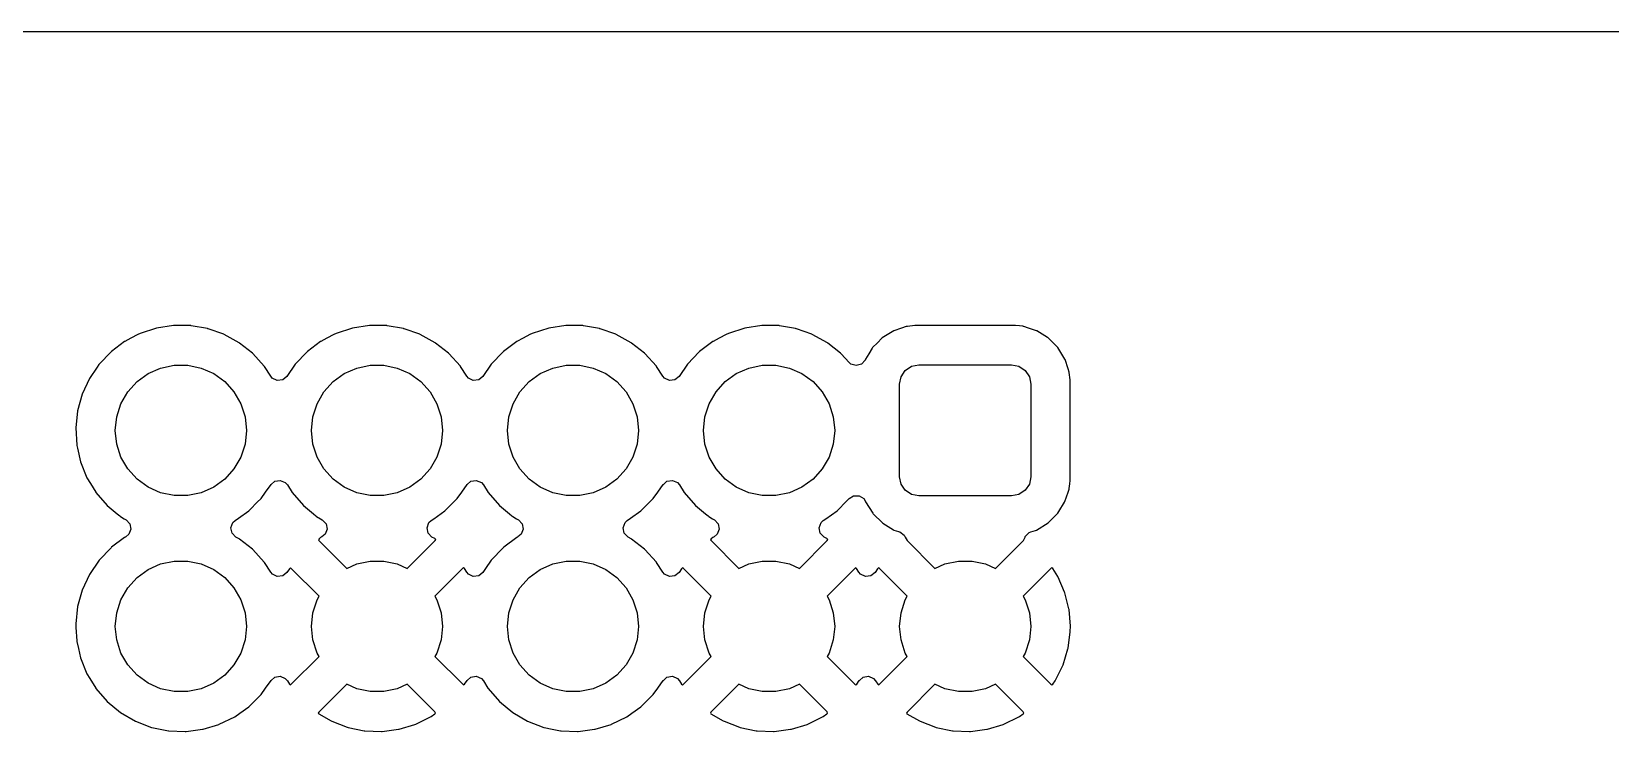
# Model space of a CAD drawing. Extents: x 1.82 to 8.48, y -4.98 to -0.82.
# Drawn here: x 6.87 to 7.675, y -1.177 to -0.82 of the extents above; entities that cross this region are included whole.
import ezdxf

# ---------------------------------------------------------------- set-up
doc = ezdxf.new("R2010")
doc.units = 0
doc.header["$MEASUREMENT"] = 0
doc.layers.add('BLACK', color=7, linetype='CONTINUOUS')

msp = doc.modelspace()

# ---------------------------------------------------------------- linework, layer by layer
at = {"layer": 'BLACK', "linetype": 'CONTINUOUS'}
for p, q in [((1.82498, -0.82002), (8.47502, -0.82002)), ((6.92487, -0.97405), (6.92368, -0.97467)), ((6.93323, -0.97132), (6.92487, -0.97405)), ((6.94193, -0.96999), (6.93323, -0.97132)), ((6.94213, -0.96999), (6.94193, -0.96999)), ((6.94781, -0.97006), (6.94213, -0.96999)), ((6.94213, -0.96999), (6.94213, -0.96999)), ((6.95072, -0.97009), (6.94781, -0.97006)), ((6.95092, -0.97013), (6.95072, -0.97009)), ((6.95918, -0.9716), (6.95092, -0.97013)), ((6.95092, -0.97013), (6.95092, -0.97013)), ((6.95938, -0.97164), (6.95918, -0.9716)), ((6.95918, -0.9716), (6.95918, -0.9716)), ((6.95957, -0.9717), (6.95938, -0.97164)), ((6.95957, -0.97171), (6.95957, -0.9717)), ((6.96748, -0.9745), (6.95957, -0.97171)), ((7.02487, -0.97405), (7.02368, -0.97467)), ((7.03323, -0.97132), (7.02487, -0.97405)), ((7.04193, -0.96999), (7.03323, -0.97132)), ((7.04213, -0.96999), (7.04193, -0.96999)), ((7.04781, -0.97006), (7.04213, -0.96999)), ((7.04213, -0.96999), (7.04213, -0.96999)), ((7.05072, -0.97009), (7.04781, -0.97006)), ((7.05092, -0.97013), (7.05072, -0.97009)), ((7.05918, -0.9716), (7.05092, -0.97013)), ((7.05092, -0.97013), (7.05092, -0.97013)), ((7.05938, -0.97164), (7.05918, -0.9716)), ((7.05918, -0.9716), (7.05918, -0.9716)), ((7.05957, -0.9717), (7.05938, -0.97164)), ((7.05957, -0.97171), (7.05957, -0.9717)), ((7.06748, -0.9745), (7.05957, -0.97171)), ((7.12487, -0.97405), (7.12368, -0.97467)), ((7.13323, -0.97132), (7.12487, -0.97405)), ((7.14193, -0.96999), (7.13323, -0.97132)), ((7.14213, -0.96999), (7.14193, -0.96999)), ((7.14781, -0.97006), (7.14213, -0.96999)), ((7.14213, -0.96999), (7.14213, -0.96999)), ((7.15072, -0.97009), (7.14781, -0.97006)), ((7.15092, -0.97013), (7.15072, -0.97009)), ((7.15918, -0.9716), (7.15092, -0.97013)), ((7.15092, -0.97013), (7.15092, -0.97013)), ((7.15938, -0.97164), (7.15918, -0.9716)), ((7.15918, -0.9716), (7.15918, -0.9716)), ((7.15957, -0.9717), (7.15938, -0.97164)), ((7.15957, -0.97171), (7.15957, -0.9717)), ((7.16748, -0.9745), (7.15957, -0.97171)), ((7.22487, -0.97405), (7.22368, -0.97467)), ((7.23323, -0.97132), (7.22487, -0.97405)), ((7.24193, -0.96999), (7.23323, -0.97132)), ((7.24213, -0.96999), (7.24193, -0.96999)), ((7.24781, -0.97006), (7.24213, -0.96999)), ((7.24213, -0.96999), (7.24213, -0.96999)), ((7.25072, -0.97009), (7.24781, -0.97006)), ((7.25092, -0.97013), (7.25072, -0.97009)), ((7.25918, -0.9716), (7.25092, -0.97013)), ((7.25092, -0.97013), (7.25092, -0.97013)), ((7.25938, -0.97164), (7.25918, -0.9716)), ((7.25918, -0.9716), (7.25918, -0.9716)), ((7.25957, -0.9717), (7.25938, -0.97164)), ((7.25957, -0.97171), (7.25957, -0.9717)), ((7.26748, -0.9745), (7.25957, -0.97171)), ((7.30929, -0.97267), (7.30337, -0.97634)), ((7.31317, -0.97138), (7.30929, -0.97267)), ((7.31564, -0.97056), (7.31317, -0.97138)), ((7.3159, -0.97047), (7.31564, -0.97056)), ((7.31564, -0.97056), (7.31564, -0.97056)), ((7.31617, -0.97044), (7.3159, -0.97047)), ((7.31994, -0.97005), (7.31617, -0.97044)), ((7.31617, -0.97044), (7.31617, -0.97044)), ((7.32006, -0.97004), (7.31994, -0.97005)), ((7.31994, -0.97005), (7.31994, -0.97005)), ((7.37128, -0.97004), (7.32006, -0.97004)), ((7.37342, -0.97026), (7.37128, -0.97004)), ((7.37512, -0.97043), (7.37342, -0.97026)), ((7.37539, -0.97046), (7.37512, -0.97043)), ((7.37512, -0.97043), (7.37512, -0.97043)), ((7.37565, -0.97055), (7.37539, -0.97046)), ((7.37788, -0.97129), (7.37565, -0.97055)), ((7.37565, -0.97055), (7.37565, -0.97055)), ((7.382, -0.97265), (7.37788, -0.97129)), ((7.38224, -0.9728), (7.382, -0.97265)), ((7.38768, -0.97616), (7.38224, -0.9728)), ((7.38224, -0.9728), (7.38224, -0.9728)), ((6.91691, -0.97823), (6.9102, -0.98327)), ((6.91707, -0.97811), (6.91691, -0.97823)), ((6.91691, -0.97823), (6.91691, -0.97823)), ((6.92014, -0.97651), (6.91707, -0.97811)), ((6.92368, -0.97467), (6.92014, -0.97651)), ((6.96767, -0.97457), (6.96748, -0.9745)), ((6.96748, -0.9745), (6.96748, -0.9745)), ((6.97537, -0.97882), (6.96767, -0.97457)), ((6.97553, -0.97895), (6.97537, -0.97882)), ((6.98211, -0.98415), (6.97553, -0.97895)), ((6.97553, -0.97895), (6.97553, -0.97895)), ((7.01691, -0.97823), (7.0102, -0.98327)), ((7.01707, -0.97811), (7.01691, -0.97823)), ((7.01691, -0.97823), (7.01691, -0.97823)), ((7.02014, -0.97651), (7.01707, -0.97811)), ((7.02368, -0.97467), (7.02014, -0.97651)), ((7.06767, -0.97457), (7.06748, -0.9745)), ((7.06748, -0.9745), (7.06748, -0.9745)), ((7.07537, -0.97882), (7.06767, -0.97457)), ((7.07553, -0.97895), (7.07537, -0.97882)), ((7.08211, -0.98415), (7.07553, -0.97895)), ((7.07553, -0.97895), (7.07553, -0.97895)), ((7.11691, -0.97823), (7.1102, -0.98327)), ((7.11707, -0.97811), (7.11691, -0.97823)), ((7.11691, -0.97823), (7.11691, -0.97823)), ((7.12014, -0.97651), (7.11707, -0.97811)), ((7.12368, -0.97467), (7.12014, -0.97651)), ((7.16767, -0.97457), (7.16748, -0.9745)), ((7.16748, -0.9745), (7.16748, -0.9745)), ((7.17537, -0.97882), (7.16767, -0.97457)), ((7.17553, -0.97895), (7.17537, -0.97882)), ((7.18211, -0.98415), (7.17553, -0.97895)), ((7.17553, -0.97895), (7.17553, -0.97895)), ((7.21691, -0.97823), (7.2102, -0.98327)), ((7.21707, -0.97811), (7.21691, -0.97823)), ((7.21691, -0.97823), (7.21691, -0.97823)), ((7.22014, -0.97651), (7.21707, -0.97811)), ((7.22368, -0.97467), (7.22014, -0.97651)), ((7.26767, -0.97457), (7.26748, -0.9745)), ((7.26748, -0.9745), (7.26748, -0.9745)), ((7.27537, -0.97882), (7.26767, -0.97457)), ((7.27553, -0.97895), (7.27537, -0.97882)), ((7.28211, -0.98415), (7.27553, -0.97895)), ((7.27553, -0.97895), (7.27553, -0.97895)), ((7.2983, -0.98151), (7.29651, -0.98442)), ((7.29845, -0.98127), (7.2983, -0.98151)), ((7.2983, -0.98151), (7.2983, -0.98151)), ((7.30089, -0.97882), (7.29845, -0.98127)), ((7.30317, -0.97654), (7.30089, -0.97882)), ((7.30337, -0.97634), (7.30317, -0.97654)), ((7.38793, -0.97631), (7.38768, -0.97616)), ((7.39285, -0.98123), (7.38793, -0.97631)), ((7.39652, -0.98715), (7.39285, -0.98123)), ((6.90385, -0.98992), (6.90294, -0.99125)), ((6.90396, -0.98975), (6.90385, -0.98992)), ((6.90385, -0.98992), (6.90385, -0.98992)), ((6.91004, -0.98339), (6.90396, -0.98975)), ((6.9102, -0.98327), (6.91004, -0.98339)), ((6.93533, -0.9917), (6.94217, -0.99024)), ((6.94217, -0.99024), (6.94917, -0.99024)), ((6.94917, -0.99024), (6.95601, -0.9917)), ((6.98227, -0.98427), (6.98211, -0.98415)), ((6.98211, -0.98415), (6.98211, -0.98415)), ((6.98819, -0.99078), (6.98227, -0.98427)), ((7.00396, -0.98975), (6.99973, -0.99595)), ((7.01004, -0.98339), (7.00396, -0.98975)), ((7.0102, -0.98327), (7.01004, -0.98339)), ((7.03533, -0.9917), (7.04217, -0.99024)), ((7.04217, -0.99024), (7.04917, -0.99024)), ((7.04917, -0.99024), (7.05601, -0.9917)), ((7.08227, -0.98427), (7.08211, -0.98415)), ((7.08211, -0.98415), (7.08211, -0.98415)), ((7.08819, -0.99078), (7.08227, -0.98427)), ((7.10396, -0.98975), (7.09973, -0.99595)), ((7.11004, -0.98339), (7.10396, -0.98975)), ((7.1102, -0.98327), (7.11004, -0.98339)), ((7.13533, -0.9917), (7.14217, -0.99024)), ((7.14217, -0.99024), (7.14917, -0.99024)), ((7.14917, -0.99024), (7.15601, -0.9917)), ((7.18227, -0.98427), (7.18211, -0.98415)), ((7.18211, -0.98415), (7.18211, -0.98415)), ((7.18819, -0.99078), (7.18227, -0.98427)), ((7.20396, -0.98975), (7.19973, -0.99595)), ((7.21004, -0.98339), (7.20396, -0.98975)), ((7.2102, -0.98327), (7.21004, -0.98339)), ((7.23533, -0.9917), (7.24217, -0.99024)), ((7.24217, -0.99024), (7.24917, -0.99024)), ((7.24917, -0.99024), (7.25601, -0.9917)), ((7.28227, -0.98427), (7.28211, -0.98415)), ((7.28211, -0.98415), (7.28211, -0.98415)), ((7.28241, -0.98442), (7.28227, -0.98427)), ((7.28646, -0.98888), (7.28241, -0.98442)), ((7.28241, -0.98442), (7.28241, -0.98442)), ((7.28742, -0.98969), (7.28646, -0.98888)), ((7.29009, -0.9905), (7.28742, -0.98969)), ((7.29278, -0.98974), (7.29009, -0.9905)), ((7.29463, -0.98764), (7.29278, -0.98974)), ((7.29471, -0.98747), (7.29463, -0.98764)), ((7.2948, -0.9872), (7.29471, -0.98747)), ((7.29651, -0.98442), (7.2948, -0.9872)), ((7.31828, -0.99081), (7.32205, -0.99006)), ((7.32205, -0.99006), (7.36929, -0.99006)), ((7.36929, -0.99006), (7.37306, -0.99081)), ((7.39661, -0.98742), (7.39652, -0.98715)), ((7.39817, -0.99211), (7.39661, -0.98742)), ((6.89901, -0.99701), (6.8953, -1.00499)), ((6.90294, -0.99125), (6.89901, -0.99701)), ((6.92328, -0.99865), (6.92894, -0.99454)), ((6.92894, -0.99454), (6.93533, -0.9917)), ((6.95601, -0.9917), (6.9624, -0.99454)), ((6.9624, -0.99454), (6.96806, -0.99865)), ((6.9883, -0.99095), (6.98819, -0.99078)), ((6.99147, -0.99585), (6.9883, -0.99095)), ((6.9883, -0.99095), (6.9883, -0.99095)), ((6.99228, -0.99681), (6.99147, -0.99585)), ((6.99479, -0.99804), (6.99228, -0.99681)), ((6.99757, -0.99772), (6.99479, -0.99804)), ((6.99973, -0.99595), (6.99757, -0.99772)), ((7.02328, -0.99865), (7.02894, -0.99454)), ((7.02894, -0.99454), (7.03533, -0.9917)), ((7.05601, -0.9917), (7.0624, -0.99454)), ((7.0624, -0.99454), (7.06806, -0.99865)), ((7.0883, -0.99095), (7.08819, -0.99078)), ((7.09147, -0.99585), (7.0883, -0.99095)), ((7.0883, -0.99095), (7.0883, -0.99095)), ((7.09228, -0.99681), (7.09147, -0.99585)), ((7.09479, -0.99804), (7.09228, -0.99681)), ((7.09757, -0.99772), (7.09479, -0.99804)), ((7.09973, -0.99595), (7.09757, -0.99772)), ((7.12328, -0.99865), (7.12894, -0.99454)), ((7.12894, -0.99454), (7.13533, -0.9917)), ((7.15601, -0.9917), (7.1624, -0.99454)), ((7.1624, -0.99454), (7.16806, -0.99865)), ((7.1883, -0.99095), (7.18819, -0.99078)), ((7.19147, -0.99585), (7.1883, -0.99095)), ((7.1883, -0.99095), (7.1883, -0.99095)), ((7.19228, -0.99681), (7.19147, -0.99585)), ((7.19479, -0.99804), (7.19228, -0.99681)), ((7.19757, -0.99772), (7.19479, -0.99804)), ((7.19973, -0.99595), (7.19757, -0.99772)), ((7.22328, -0.99865), (7.22894, -0.99454)), ((7.22894, -0.99454), (7.23533, -0.9917)), ((7.25601, -0.9917), (7.2624, -0.99454)), ((7.2624, -0.99454), (7.26806, -0.99865)), ((7.3122, -0.9999), (7.31295, -0.99613)), ((7.31295, -0.99613), (7.31509, -0.99294)), ((7.31509, -0.99294), (7.31828, -0.99081)), ((7.37306, -0.99081), (7.37625, -0.99294)), ((7.37625, -0.99294), (7.37838, -0.99613)), ((7.37838, -0.99613), (7.37913, -0.9999)), ((7.39872, -0.99375), (7.39817, -0.99211)), ((7.39875, -0.99402), (7.39872, -0.99375)), ((7.39914, -0.99779), (7.39875, -0.99402)), ((7.39875, -0.99402), (7.39875, -0.99402)), ((7.39915, -0.99792), (7.39914, -0.99779)), ((7.39915, -1.04913), (7.39915, -0.99792)), ((6.8953, -1.00499), (6.89295, -1.01347)), ((6.9151, -1.00991), (6.9186, -1.00385)), ((6.9186, -1.00385), (6.92328, -0.99865)), ((6.96806, -0.99865), (6.97274, -1.00385)), ((6.97274, -1.00385), (6.97624, -1.00991)), ((7.0151, -1.00991), (7.0186, -1.00385)), ((7.0186, -1.00385), (7.02328, -0.99865)), ((7.06806, -0.99865), (7.07274, -1.00385)), ((7.07274, -1.00385), (7.07624, -1.00991)), ((7.1151, -1.00991), (7.1186, -1.00385)), ((7.1186, -1.00385), (7.12328, -0.99865)), ((7.16806, -0.99865), (7.17274, -1.00385)), ((7.17274, -1.00385), (7.17624, -1.00991)), ((7.2151, -1.00991), (7.2186, -1.00385)), ((7.2186, -1.00385), (7.22328, -0.99865)), ((7.26806, -0.99865), (7.27274, -1.00385)), ((7.27274, -1.00385), (7.27624, -1.00991)), ((7.3122, -1.04715), (7.3122, -0.9999)), ((7.37913, -0.9999), (7.37913, -1.04715)), ((6.89295, -1.01347), (6.89202, -1.02221)), ((6.91294, -1.01657), (6.9151, -1.00991)), ((6.97624, -1.00991), (6.9784, -1.01657)), ((7.01294, -1.01657), (7.0151, -1.00991)), ((7.07624, -1.00991), (7.0784, -1.01657)), ((7.11294, -1.01657), (7.1151, -1.00991)), ((7.17624, -1.00991), (7.1784, -1.01657)), ((7.21294, -1.01657), (7.2151, -1.00991)), ((7.27624, -1.00991), (7.2784, -1.01657)), ((6.89202, -1.02221), (6.89252, -1.03099)), ((6.9122, -1.02352), (6.91294, -1.01657)), ((6.9784, -1.01657), (6.97913, -1.02352)), ((7.0122, -1.02352), (7.01294, -1.01657)), ((7.0784, -1.01657), (7.07913, -1.02352)), ((7.1122, -1.02352), (7.11294, -1.01657)), ((7.1784, -1.01657), (7.17913, -1.02352)), ((7.2122, -1.02352), (7.21294, -1.01657)), ((7.2784, -1.01657), (7.27913, -1.02352)), ((6.91294, -1.03048), (6.9122, -1.02352)), ((6.9151, -1.03713), (6.91294, -1.03048)), ((6.9784, -1.03048), (6.97624, -1.03713)), ((6.97913, -1.02352), (6.9784, -1.03048)), ((7.01294, -1.03048), (7.0122, -1.02352)), ((7.0151, -1.03713), (7.01294, -1.03048)), ((7.0784, -1.03048), (7.07624, -1.03713)), ((7.07913, -1.02352), (7.0784, -1.03048)), ((7.11294, -1.03048), (7.1122, -1.02352)), ((7.1151, -1.03713), (7.11294, -1.03048)), ((7.1784, -1.03048), (7.17624, -1.03713)), ((7.17913, -1.02352), (7.1784, -1.03048)), ((7.21294, -1.03048), (7.2122, -1.02352)), ((7.2151, -1.03713), (7.21294, -1.03048)), ((7.2784, -1.03048), (7.27624, -1.03713)), ((7.27913, -1.02352), (7.2784, -1.03048)), ((6.89252, -1.03099), (6.89257, -1.03119)), ((6.89257, -1.03119), (6.89257, -1.03119)), ((6.89257, -1.03119), (6.8929, -1.03264)), ((6.8929, -1.03264), (6.89446, -1.03957)), ((6.9186, -1.04319), (6.9151, -1.03713)), ((6.97624, -1.03713), (6.97274, -1.04319)), ((7.0186, -1.04319), (7.0151, -1.03713)), ((7.07624, -1.03713), (7.07274, -1.04319)), ((7.1186, -1.04319), (7.1151, -1.03713)), ((7.17624, -1.03713), (7.17274, -1.04319)), ((7.2186, -1.04319), (7.2151, -1.03713)), ((7.27624, -1.03713), (7.27274, -1.04319)), ((6.89446, -1.03957), (6.89777, -1.04772)), ((6.92328, -1.04839), (6.9186, -1.04319)), ((6.97274, -1.04319), (6.96806, -1.04839)), ((7.02328, -1.04839), (7.0186, -1.04319)), ((7.07274, -1.04319), (7.06806, -1.04839)), ((7.12328, -1.04839), (7.1186, -1.04319)), ((7.17274, -1.04319), (7.16806, -1.04839)), ((7.22328, -1.04839), (7.2186, -1.04319)), ((7.27274, -1.04319), (7.26806, -1.04839)), ((6.89777, -1.04772), (6.89959, -1.05069)), ((6.89959, -1.05069), (6.90226, -1.05505)), ((6.92894, -1.0525), (6.92328, -1.04839)), ((6.93533, -1.05535), (6.92894, -1.0525)), ((6.9624, -1.0525), (6.95601, -1.05535)), ((6.96806, -1.04839), (6.9624, -1.0525)), ((6.98888, -1.05505), (6.99167, -1.05116)), ((6.99167, -1.05116), (6.99172, -1.0512)), ((6.99172, -1.0512), (6.99357, -1.0495)), ((6.99357, -1.0495), (6.99632, -1.04902)), ((6.99632, -1.04902), (6.9989, -1.0501)), ((6.9989, -1.0501), (7, -1.05136)), ((7, -1.05136), (7.00236, -1.05522)), ((7.02894, -1.0525), (7.02328, -1.04839)), ((7.03533, -1.05535), (7.02894, -1.0525)), ((7.0624, -1.0525), (7.05601, -1.05535)), ((7.06806, -1.04839), (7.0624, -1.0525)), ((7.08888, -1.05505), (7.09167, -1.05116)), ((7.09167, -1.05116), (7.09172, -1.0512)), ((7.09172, -1.0512), (7.09357, -1.0495)), ((7.09357, -1.0495), (7.09632, -1.04902)), ((7.09632, -1.04902), (7.0989, -1.0501)), ((7.0989, -1.0501), (7.1, -1.05136)), ((7.1, -1.05136), (7.10236, -1.05522)), ((7.12894, -1.0525), (7.12328, -1.04839)), ((7.13533, -1.05535), (7.12894, -1.0525)), ((7.1624, -1.0525), (7.15601, -1.05535)), ((7.16806, -1.04839), (7.1624, -1.0525)), ((7.18888, -1.05505), (7.19167, -1.05116)), ((7.19167, -1.05116), (7.19172, -1.0512)), ((7.19172, -1.0512), (7.19357, -1.0495)), ((7.19357, -1.0495), (7.19632, -1.04902)), ((7.19632, -1.04902), (7.1989, -1.0501)), ((7.1989, -1.0501), (7.2, -1.05136)), ((7.2, -1.05136), (7.20236, -1.05522)), ((7.22894, -1.0525), (7.22328, -1.04839)), ((7.23533, -1.05535), (7.22894, -1.0525)), ((7.2624, -1.0525), (7.25601, -1.05535)), ((7.26806, -1.04839), (7.2624, -1.0525)), ((7.31295, -1.05091), (7.3122, -1.04715)), ((7.31509, -1.05411), (7.31295, -1.05091)), ((7.31828, -1.05624), (7.31509, -1.05411)), ((7.37625, -1.05411), (7.37306, -1.05624)), ((7.37838, -1.05091), (7.37625, -1.05411)), ((7.37913, -1.04715), (7.37838, -1.05091)), ((7.39815, -1.05501), (7.39865, -1.0535)), ((7.39865, -1.0535), (7.39873, -1.05324)), ((7.39865, -1.0535), (7.39865, -1.0535)), ((7.39873, -1.05324), (7.39886, -1.05204)), ((7.39886, -1.05204), (7.39898, -1.05086)), ((7.39898, -1.05086), (7.39915, -1.04913)), ((6.90226, -1.05505), (6.90236, -1.05522)), ((6.90236, -1.05522), (6.90812, -1.06187)), ((6.90812, -1.06187), (6.91322, -1.0661)), ((6.94217, -1.0568), (6.93533, -1.05535)), ((6.94917, -1.0568), (6.94217, -1.0568)), ((6.95601, -1.05535), (6.94917, -1.0568)), ((6.98097, -1.06386), (6.98463, -1.06021)), ((6.98463, -1.06021), (6.98654, -1.05831)), ((6.98654, -1.05831), (6.98888, -1.05505)), ((7.00236, -1.05522), (7.00812, -1.06187)), ((7.00812, -1.06187), (7.01322, -1.0661)), ((7.04217, -1.0568), (7.03533, -1.05535)), ((7.04917, -1.0568), (7.04217, -1.0568)), ((7.05601, -1.05535), (7.04917, -1.0568)), ((7.08097, -1.06386), (7.08463, -1.06021)), ((7.08463, -1.06021), (7.08654, -1.05831)), ((7.08654, -1.05831), (7.08888, -1.05505)), ((7.10236, -1.05522), (7.10812, -1.06187)), ((7.10812, -1.06187), (7.11322, -1.0661)), ((7.14217, -1.0568), (7.13533, -1.05535)), ((7.14917, -1.0568), (7.14217, -1.0568)), ((7.15601, -1.05535), (7.14917, -1.0568)), ((7.18097, -1.06386), (7.18463, -1.06021)), ((7.18463, -1.06021), (7.18654, -1.05831)), ((7.18654, -1.05831), (7.18888, -1.05505)), ((7.20236, -1.05522), (7.20812, -1.06187)), ((7.20812, -1.06187), (7.21322, -1.0661)), ((7.24217, -1.0568), (7.23533, -1.05535)), ((7.24917, -1.0568), (7.24217, -1.0568)), ((7.25601, -1.05535), (7.24917, -1.0568)), ((7.28097, -1.06386), (7.28463, -1.06021)), ((7.28463, -1.06021), (7.28654, -1.05831)), ((7.28654, -1.05831), (7.28656, -1.05833)), ((7.28656, -1.05833), (7.28876, -1.05689)), ((7.28876, -1.05689), (7.29155, -1.05687)), ((7.29155, -1.05687), (7.29392, -1.05836)), ((7.29392, -1.05836), (7.29469, -1.05954)), ((7.29469, -1.05954), (7.29473, -1.05963)), ((7.29473, -1.05963), (7.29482, -1.0599)), ((7.29482, -1.0599), (7.29849, -1.06582)), ((7.32205, -1.05699), (7.31828, -1.05624)), ((7.36929, -1.05699), (7.32205, -1.05699)), ((7.37306, -1.05624), (7.36929, -1.05699)), ((7.39345, -1.06487), (7.39639, -1.0601)), ((7.39639, -1.0601), (7.39654, -1.05985)), ((7.39639, -1.0601), (7.39639, -1.0601)), ((7.39654, -1.05985), (7.39815, -1.05501)), ((6.91322, -1.0661), (6.91451, -1.06717)), ((6.91451, -1.06717), (6.91489, -1.06749)), ((6.91489, -1.06749), (6.91678, -1.06859)), ((6.91678, -1.06859), (6.91777, -1.06917)), ((6.91777, -1.06917), (6.91969, -1.07121)), ((6.97119, -1.07321), (6.97218, -1.07059)), ((6.97218, -1.07059), (6.97326, -1.06954)), ((6.97326, -1.06954), (6.97498, -1.06831)), ((6.97498, -1.06831), (6.98031, -1.06451)), ((6.98031, -1.06451), (6.98097, -1.06386)), ((7.01322, -1.0661), (7.01451, -1.06717)), ((7.01451, -1.06717), (7.01489, -1.06749)), ((7.01489, -1.06749), (7.01678, -1.06859)), ((7.01678, -1.06859), (7.01779, -1.06918)), ((7.01779, -1.06918), (7.01971, -1.07122)), ((7.07118, -1.07322), (7.07216, -1.0706)), ((7.07216, -1.0706), (7.07324, -1.06956)), ((7.07324, -1.06956), (7.07459, -1.06859)), ((7.07459, -1.06859), (7.08031, -1.06451)), ((7.08031, -1.06451), (7.08097, -1.06386)), ((7.11322, -1.0661), (7.11451, -1.06717)), ((7.11451, -1.06717), (7.11489, -1.06749)), ((7.11489, -1.06749), (7.11678, -1.06859)), ((7.11678, -1.06859), (7.11777, -1.06917)), ((7.11777, -1.06917), (7.11969, -1.07121)), ((7.17119, -1.07321), (7.17218, -1.07059)), ((7.17218, -1.07059), (7.17326, -1.06954)), ((7.17326, -1.06954), (7.17498, -1.06831)), ((7.17498, -1.06831), (7.18031, -1.06451)), ((7.18031, -1.06451), (7.18097, -1.06386)), ((7.21322, -1.0661), (7.21451, -1.06717)), ((7.21451, -1.06717), (7.21489, -1.06749)), ((7.21489, -1.06749), (7.21678, -1.06859)), ((7.21678, -1.06859), (7.21779, -1.06918)), ((7.21779, -1.06918), (7.21971, -1.07122)), ((7.27118, -1.07322), (7.27216, -1.0706)), ((7.27216, -1.0706), (7.27324, -1.06956)), ((7.27324, -1.06956), (7.27459, -1.06859)), ((7.27459, -1.06859), (7.28031, -1.06451)), ((7.28031, -1.06451), (7.28097, -1.06386)), ((7.29849, -1.06582), (7.29869, -1.06602)), ((7.29869, -1.06602), (7.29881, -1.06615)), ((7.29881, -1.06615), (7.30341, -1.07074)), ((7.30341, -1.07074), (7.30366, -1.07089)), ((7.30366, -1.07089), (7.30366, -1.07089)), ((7.30366, -1.07089), (7.30906, -1.07422)), ((7.38205, -1.07437), (7.38797, -1.07071)), ((7.38797, -1.07071), (7.39289, -1.06578)), ((7.39289, -1.06578), (7.39345, -1.06487)), ((6.91691, -1.07823), (6.91035, -1.08316)), ((6.91707, -1.07811), (6.91691, -1.07823)), ((6.91691, -1.07823), (6.91691, -1.07823)), ((6.91732, -1.07798), (6.91707, -1.07811)), ((6.91756, -1.07786), (6.91732, -1.07798)), ((6.91915, -1.07654), (6.91756, -1.07786)), ((6.92021, -1.07395), (6.91915, -1.07654)), ((6.91969, -1.07121), (6.92021, -1.07395)), ((6.97177, -1.07594), (6.97119, -1.07321)), ((6.97374, -1.07793), (6.97177, -1.07594)), ((6.97537, -1.07882), (6.97374, -1.07793)), ((6.97553, -1.07895), (6.97537, -1.07882)), ((6.98211, -1.08415), (6.97553, -1.07895)), ((6.97553, -1.07895), (6.97553, -1.07895)), ((7.01613, -1.07884), (7.0158, -1.07929)), ((7.01692, -1.07825), (7.01613, -1.07884)), ((7.01726, -1.07803), (7.01692, -1.07825)), ((7.01758, -1.07787), (7.01726, -1.07803)), ((7.01917, -1.07655), (7.01758, -1.07787)), ((7.02023, -1.07396), (7.01917, -1.07655)), ((7.01971, -1.07122), (7.02023, -1.07396)), ((7.07176, -1.07595), (7.07118, -1.07322)), ((7.07372, -1.07794), (7.07176, -1.07595)), ((7.07518, -1.07874), (7.07372, -1.07794)), ((7.07534, -1.07885), (7.07518, -1.07874)), ((7.07561, -1.07921), (7.07534, -1.07885)), ((7.11691, -1.07823), (7.11035, -1.08316)), ((7.11707, -1.07811), (7.11691, -1.07823)), ((7.11691, -1.07823), (7.11691, -1.07823)), ((7.11732, -1.07798), (7.11707, -1.07811)), ((7.11756, -1.07786), (7.11732, -1.07798)), ((7.11915, -1.07654), (7.11756, -1.07786)), ((7.12021, -1.07395), (7.11915, -1.07654)), ((7.11969, -1.07121), (7.12021, -1.07395)), ((7.17177, -1.07594), (7.17119, -1.07321)), ((7.17374, -1.07793), (7.17177, -1.07594)), ((7.17537, -1.07882), (7.17374, -1.07793)), ((7.17553, -1.07895), (7.17537, -1.07882)), ((7.18211, -1.08415), (7.17553, -1.07895)), ((7.17553, -1.07895), (7.17553, -1.07895)), ((7.21613, -1.07884), (7.2158, -1.07929)), ((7.21692, -1.07825), (7.21613, -1.07884)), ((7.21726, -1.07803), (7.21692, -1.07825)), ((7.21758, -1.07787), (7.21726, -1.07803)), ((7.21917, -1.07655), (7.21758, -1.07787)), ((7.22023, -1.07396), (7.21917, -1.07655)), ((7.21971, -1.07122), (7.22023, -1.07396)), ((7.27176, -1.07595), (7.27118, -1.07322)), ((7.27372, -1.07794), (7.27176, -1.07595)), ((7.27518, -1.07874), (7.27372, -1.07794)), ((7.27534, -1.07885), (7.27518, -1.07874)), ((7.27561, -1.07921), (7.27534, -1.07885)), ((7.30906, -1.07422), (7.30934, -1.07439)), ((7.30934, -1.07439), (7.31161, -1.07515)), ((7.31161, -1.07515), (7.31229, -1.07537)), ((7.31229, -1.07537), (7.31459, -1.07696)), ((7.31459, -1.07696), (7.31501, -1.07798)), ((7.31501, -1.07798), (7.31506, -1.07795)), ((7.31506, -1.07795), (7.31606, -1.07977)), ((7.37533, -1.07972), (7.37623, -1.07808)), ((7.37623, -1.07808), (7.37631, -1.07768)), ((7.37631, -1.07768), (7.37829, -1.07571)), ((7.37829, -1.07571), (7.3791, -1.07536)), ((7.3791, -1.07536), (7.38144, -1.07457)), ((7.38144, -1.07457), (7.38205, -1.07437)), ((6.91004, -1.08339), (6.90396, -1.08975)), ((6.91035, -1.08316), (6.91004, -1.08339)), ((6.98227, -1.08427), (6.98211, -1.08415)), ((6.98211, -1.08415), (6.98211, -1.08415)), ((6.98819, -1.09078), (6.98227, -1.08427)), ((7.0158, -1.07929), (7.01606, -1.07977)), ((7.01606, -1.07977), (7.03025, -1.09396)), ((7.06109, -1.09396), (7.07533, -1.07972)), ((7.07533, -1.07972), (7.07561, -1.07921)), ((7.11004, -1.08339), (7.10396, -1.08975)), ((7.11035, -1.08316), (7.11004, -1.08339)), ((7.18227, -1.08427), (7.18211, -1.08415)), ((7.18211, -1.08415), (7.18211, -1.08415)), ((7.18819, -1.09078), (7.18227, -1.08427)), ((7.2158, -1.07929), (7.21606, -1.07977)), ((7.21606, -1.07977), (7.23025, -1.09396)), ((7.26109, -1.09396), (7.27533, -1.07972)), ((7.27533, -1.07972), (7.27561, -1.07921)), ((7.31606, -1.07977), (7.33025, -1.09396)), ((7.36109, -1.09396), (7.37533, -1.07972)), ((6.90396, -1.08975), (6.89901, -1.09701)), ((6.92328, -1.09865), (6.92894, -1.09454)), ((6.92894, -1.09454), (6.93533, -1.0917)), ((6.93533, -1.0917), (6.94217, -1.09024)), ((6.94217, -1.09024), (6.94917, -1.09024)), ((6.94917, -1.09024), (6.95601, -1.0917)), ((6.95601, -1.0917), (6.9624, -1.09454)), ((6.9624, -1.09454), (6.96806, -1.09865)), ((6.9883, -1.09095), (6.98819, -1.09078)), ((6.99148, -1.09587), (6.9883, -1.09095)), ((6.9883, -1.09095), (6.9883, -1.09095)), ((7.00102, -1.09409), (6.99974, -1.09597)), ((7.00151, -1.09371), (7.00102, -1.09409)), ((7.00196, -1.09396), (7.00151, -1.09371)), ((7.01613, -1.10813), (7.00196, -1.09396)), ((7.03025, -1.09396), (7.03533, -1.0917)), ((7.03533, -1.0917), (7.04217, -1.09024)), ((7.04217, -1.09024), (7.04917, -1.09024)), ((7.04917, -1.09024), (7.05601, -1.0917)), ((7.05601, -1.0917), (7.06109, -1.09396)), ((7.08948, -1.09385), (7.07521, -1.10813)), ((7.08986, -1.09368), (7.08948, -1.09385)), ((7.09028, -1.09404), (7.08986, -1.09368)), ((7.09146, -1.09587), (7.09028, -1.09404)), ((7.10109, -1.09396), (7.09972, -1.09597)), ((7.10396, -1.08975), (7.10109, -1.09396)), ((7.12328, -1.09865), (7.12894, -1.09454)), ((7.12894, -1.09454), (7.13533, -1.0917)), ((7.13533, -1.0917), (7.14217, -1.09024)), ((7.14217, -1.09024), (7.14917, -1.09024)), ((7.14917, -1.09024), (7.15601, -1.0917)), ((7.15601, -1.0917), (7.1624, -1.09454)), ((7.1624, -1.09454), (7.16806, -1.09865)), ((7.1883, -1.09095), (7.18819, -1.09078)), ((7.19148, -1.09587), (7.1883, -1.09095)), ((7.1883, -1.09095), (7.1883, -1.09095)), ((7.20102, -1.09409), (7.19974, -1.09597)), ((7.20151, -1.09371), (7.20102, -1.09409)), ((7.20196, -1.09396), (7.20151, -1.09371)), ((7.21613, -1.10813), (7.20196, -1.09396)), ((7.23025, -1.09396), (7.23533, -1.0917)), ((7.23533, -1.0917), (7.24217, -1.09024)), ((7.24217, -1.09024), (7.24917, -1.09024)), ((7.24917, -1.09024), (7.25601, -1.0917)), ((7.25601, -1.0917), (7.26109, -1.09396)), ((7.28948, -1.09385), (7.27521, -1.10813)), ((7.28986, -1.09368), (7.28948, -1.09385)), ((7.29028, -1.09404), (7.28986, -1.09368)), ((7.29147, -1.09588), (7.29028, -1.09404)), ((7.30102, -1.09409), (7.29973, -1.09599)), ((7.30151, -1.09371), (7.30102, -1.09409)), ((7.30196, -1.09396), (7.30151, -1.09371)), ((7.31613, -1.10813), (7.30196, -1.09396)), ((7.33025, -1.09396), (7.33533, -1.0917)), ((7.33533, -1.0917), (7.34217, -1.09024)), ((7.34217, -1.09024), (7.34917, -1.09024)), ((7.34917, -1.09024), (7.35601, -1.0917)), ((7.35601, -1.0917), (7.36109, -1.09396)), ((7.38948, -1.09385), (7.37521, -1.10813)), ((7.38986, -1.09368), (7.38948, -1.09385)), ((7.39028, -1.09404), (7.38986, -1.09368)), ((7.39284, -1.098), (7.39028, -1.09404)), ((6.89901, -1.09701), (6.8953, -1.10499)), ((6.9186, -1.10385), (6.92328, -1.09865)), ((6.96806, -1.09865), (6.97274, -1.10385)), ((6.9923, -1.09683), (6.99148, -1.09587)), ((6.99481, -1.09806), (6.9923, -1.09683)), ((6.99758, -1.09774), (6.99481, -1.09806)), ((6.99974, -1.09597), (6.99758, -1.09774)), ((7.09227, -1.09683), (7.09146, -1.09587)), ((7.09478, -1.09806), (7.09227, -1.09683)), ((7.09756, -1.09774), (7.09478, -1.09806)), ((7.09972, -1.09597), (7.09756, -1.09774)), ((7.1186, -1.10385), (7.12328, -1.09865)), ((7.16806, -1.09865), (7.17274, -1.10385)), ((7.1923, -1.09683), (7.19148, -1.09587)), ((7.19481, -1.09806), (7.1923, -1.09683)), ((7.19758, -1.09774), (7.19481, -1.09806)), ((7.19974, -1.09597), (7.19758, -1.09774)), ((7.29228, -1.09685), (7.29147, -1.09588)), ((7.29479, -1.09808), (7.29228, -1.09685)), ((7.29757, -1.09776), (7.29479, -1.09808)), ((7.29973, -1.09599), (7.29757, -1.09776)), ((7.39303, -1.09836), (7.39284, -1.098)), ((7.39637, -1.10605), (7.39303, -1.09836)), ((6.8953, -1.10499), (6.89295, -1.11347)), ((6.91294, -1.11657), (6.9151, -1.10991)), ((6.9151, -1.10991), (6.9186, -1.10385)), ((6.97274, -1.10385), (6.97624, -1.10991)), ((6.97624, -1.10991), (6.9784, -1.11657)), ((7.01294, -1.11657), (7.0151, -1.10991)), ((7.0151, -1.10991), (7.01613, -1.10813)), ((7.07521, -1.10813), (7.07624, -1.10991)), ((7.07624, -1.10991), (7.0784, -1.11657)), ((7.11294, -1.11657), (7.1151, -1.10991)), ((7.1151, -1.10991), (7.1186, -1.10385)), ((7.17274, -1.10385), (7.17624, -1.10991)), ((7.17624, -1.10991), (7.1784, -1.11657)), ((7.21294, -1.11657), (7.2151, -1.10991)), ((7.2151, -1.10991), (7.21613, -1.10813)), ((7.27521, -1.10813), (7.27624, -1.10991)), ((7.27624, -1.10991), (7.2784, -1.11657)), ((7.31294, -1.11657), (7.3151, -1.10991)), ((7.3151, -1.10991), (7.31613, -1.10813)), ((7.37521, -1.10813), (7.37624, -1.10991)), ((7.37624, -1.10991), (7.3784, -1.11657)), ((7.3965, -1.10643), (7.39637, -1.10605)), ((7.39855, -1.11456), (7.3965, -1.10643)), ((6.89295, -1.11347), (6.89202, -1.12221)), ((6.9122, -1.12352), (6.91294, -1.11657)), ((6.9784, -1.11657), (6.97913, -1.12352)), ((7.0122, -1.12352), (7.01294, -1.11657)), ((7.0784, -1.11657), (7.07913, -1.12352)), ((7.1122, -1.12352), (7.11294, -1.11657)), ((7.1784, -1.11657), (7.17913, -1.12352)), ((7.2122, -1.12352), (7.21294, -1.11657)), ((7.2784, -1.11657), (7.27913, -1.12352)), ((7.3122, -1.12352), (7.31294, -1.11657)), ((7.3784, -1.11657), (7.37913, -1.12352)), ((7.39861, -1.11496), (7.39855, -1.11456)), ((7.39931, -1.12339), (7.39861, -1.11496)), ((6.89202, -1.12221), (6.89203, -1.12242)), ((6.89203, -1.12242), (6.89212, -1.12403)), ((6.89203, -1.12242), (6.89203, -1.12242)), ((6.89212, -1.12403), (6.89252, -1.13099)), ((6.91294, -1.13048), (6.9122, -1.12352)), ((6.97913, -1.12352), (6.9784, -1.13048)), ((7.01294, -1.13048), (7.0122, -1.12352)), ((7.07913, -1.12352), (7.0784, -1.13048)), ((7.11294, -1.13048), (7.1122, -1.12352)), ((7.17913, -1.12352), (7.1784, -1.13048)), ((7.21294, -1.13048), (7.2122, -1.12352)), ((7.27913, -1.12352), (7.2784, -1.13048)), ((7.31294, -1.13048), (7.3122, -1.12352)), ((7.37913, -1.12352), (7.3784, -1.13048)), ((7.39813, -1.13466), (7.39924, -1.12628)), ((7.39924, -1.12628), (7.39926, -1.12601)), ((7.39926, -1.12601), (7.39931, -1.12366)), ((7.39931, -1.12366), (7.39931, -1.12339)), ((6.89252, -1.13099), (6.89257, -1.13119)), ((6.89257, -1.13119), (6.89257, -1.13119)), ((6.89257, -1.13119), (6.8934, -1.13486)), ((6.8934, -1.13486), (6.89446, -1.13957)), ((6.9151, -1.13713), (6.91294, -1.13048)), ((6.9784, -1.13048), (6.97624, -1.13713)), ((7.0151, -1.13713), (7.01294, -1.13048)), ((7.0784, -1.13048), (7.07624, -1.13713)), ((7.1151, -1.13713), (7.11294, -1.13048)), ((7.1784, -1.13048), (7.17624, -1.13713)), ((7.2151, -1.13713), (7.21294, -1.13048)), ((7.2784, -1.13048), (7.27624, -1.13713)), ((7.3151, -1.13713), (7.31294, -1.13048)), ((7.3784, -1.13048), (7.37624, -1.13713)), ((7.39561, -1.14308), (7.39805, -1.13506)), ((7.39805, -1.13506), (7.39813, -1.13466)), ((6.89446, -1.13957), (6.89777, -1.14772)), ((6.9186, -1.14319), (6.9151, -1.13713)), ((6.92328, -1.14839), (6.9186, -1.14319)), ((6.97274, -1.14319), (6.96806, -1.14839)), ((6.97624, -1.13713), (6.97274, -1.14319)), ((7.0018, -1.15325), (7.01613, -1.13892)), ((7.01613, -1.13892), (7.0151, -1.13713)), ((7.07624, -1.13713), (7.07521, -1.13892)), ((7.07521, -1.13892), (7.08939, -1.1531)), ((7.1186, -1.14319), (7.1151, -1.13713)), ((7.12328, -1.14839), (7.1186, -1.14319)), ((7.17274, -1.14319), (7.16806, -1.14839)), ((7.17624, -1.13713), (7.17274, -1.14319)), ((7.2018, -1.15325), (7.21613, -1.13892)), ((7.21613, -1.13892), (7.2151, -1.13713)), ((7.27624, -1.13713), (7.27521, -1.13892)), ((7.27521, -1.13892), (7.28939, -1.1531)), ((7.3018, -1.15325), (7.31613, -1.13892)), ((7.31613, -1.13892), (7.3151, -1.13713)), ((7.37624, -1.13713), (7.37521, -1.13892)), ((7.37521, -1.13892), (7.38939, -1.1531)), ((7.39546, -1.14346), (7.39561, -1.14308)), ((6.89777, -1.14772), (6.89922, -1.15009)), ((6.89922, -1.15009), (6.90226, -1.15505)), ((6.92894, -1.1525), (6.92328, -1.14839)), ((6.96806, -1.14839), (6.9624, -1.1525)), ((6.98888, -1.15505), (6.99167, -1.15116)), ((6.99167, -1.15116), (6.99172, -1.1512)), ((6.99172, -1.1512), (6.99358, -1.14948)), ((6.99358, -1.14948), (6.99633, -1.149)), ((6.99633, -1.149), (6.99891, -1.15009)), ((6.99891, -1.15009), (7.00001, -1.15134)), ((7.00001, -1.15134), (7.00104, -1.15303)), ((7.09032, -1.15301), (7.09165, -1.15115)), ((7.09165, -1.15115), (7.0917, -1.15119)), ((7.0917, -1.15119), (7.09356, -1.14948)), ((7.09356, -1.14948), (7.09631, -1.149)), ((7.09631, -1.149), (7.09889, -1.15009)), ((7.09889, -1.15009), (7.09998, -1.15134)), ((7.09998, -1.15134), (7.10226, -1.15505)), ((7.12894, -1.1525), (7.12328, -1.14839)), ((7.16806, -1.14839), (7.1624, -1.1525)), ((7.18888, -1.15505), (7.19167, -1.15116)), ((7.19167, -1.15116), (7.19172, -1.1512)), ((7.19172, -1.1512), (7.19358, -1.14948)), ((7.19358, -1.14948), (7.19633, -1.149)), ((7.19633, -1.149), (7.19891, -1.15009)), ((7.19891, -1.15009), (7.20001, -1.15134)), ((7.20001, -1.15134), (7.20104, -1.15303)), ((7.29032, -1.15301), (7.29165, -1.15115)), ((7.29165, -1.15115), (7.2917, -1.15119)), ((7.2917, -1.15119), (7.29357, -1.14946)), ((7.29357, -1.14946), (7.29632, -1.14898)), ((7.29632, -1.14898), (7.2989, -1.15007)), ((7.2989, -1.15007), (7.29999, -1.15132)), ((7.29999, -1.15132), (7.30104, -1.15303)), ((7.39032, -1.15301), (7.39154, -1.15132)), ((7.39154, -1.15132), (7.39174, -1.15097)), ((7.39174, -1.15097), (7.39546, -1.14346)), ((6.90226, -1.15505), (6.90236, -1.15522)), ((6.90236, -1.15522), (6.90812, -1.16187)), ((6.93533, -1.15535), (6.92894, -1.1525)), ((6.94217, -1.1568), (6.93533, -1.15535)), ((6.94917, -1.1568), (6.94217, -1.1568)), ((6.95601, -1.15535), (6.94917, -1.1568)), ((6.9624, -1.1525), (6.95601, -1.15535)), ((6.98031, -1.16451), (6.98654, -1.15831)), ((6.98654, -1.15831), (6.98888, -1.15505)), ((7.00104, -1.15303), (7.00145, -1.1534)), ((7.00145, -1.1534), (7.0018, -1.15325)), ((7.03025, -1.15309), (7.01601, -1.16732)), ((7.03533, -1.15535), (7.03025, -1.15309)), ((7.04217, -1.1568), (7.03533, -1.15535)), ((7.04917, -1.1568), (7.04217, -1.1568)), ((7.05601, -1.15535), (7.04917, -1.1568)), ((7.06109, -1.15309), (7.05601, -1.15535)), ((7.07522, -1.16722), (7.06109, -1.15309)), ((7.08939, -1.1531), (7.08986, -1.15336)), ((7.08986, -1.15336), (7.09032, -1.15301)), ((7.10226, -1.15505), (7.10226, -1.15505)), ((7.10226, -1.15505), (7.10236, -1.15522)), ((7.10236, -1.15522), (7.10812, -1.16187)), ((7.13533, -1.15535), (7.12894, -1.1525)), ((7.14217, -1.1568), (7.13533, -1.15535)), ((7.14917, -1.1568), (7.14217, -1.1568)), ((7.15601, -1.15535), (7.14917, -1.1568)), ((7.1624, -1.1525), (7.15601, -1.15535)), ((7.18031, -1.16451), (7.18654, -1.15831)), ((7.18654, -1.15831), (7.18888, -1.15505)), ((7.20104, -1.15303), (7.20145, -1.1534)), ((7.20145, -1.1534), (7.2018, -1.15325)), ((7.23025, -1.15309), (7.21601, -1.16732)), ((7.23533, -1.15535), (7.23025, -1.15309)), ((7.24217, -1.1568), (7.23533, -1.15535)), ((7.24917, -1.1568), (7.24217, -1.1568)), ((7.25601, -1.15535), (7.24917, -1.1568)), ((7.26109, -1.15309), (7.25601, -1.15535)), ((7.27522, -1.16722), (7.26109, -1.15309)), ((7.28939, -1.1531), (7.28986, -1.15336)), ((7.28986, -1.15336), (7.29032, -1.15301)), ((7.30104, -1.15303), (7.30145, -1.1534)), ((7.30145, -1.1534), (7.3018, -1.15325)), ((7.33025, -1.15309), (7.31601, -1.16732)), ((7.33533, -1.15535), (7.33025, -1.15309)), ((7.34217, -1.1568), (7.33533, -1.15535)), ((7.34917, -1.1568), (7.34217, -1.1568)), ((7.35601, -1.15535), (7.34917, -1.1568)), ((7.36109, -1.15309), (7.35601, -1.15535)), ((7.37522, -1.16722), (7.36109, -1.15309)), ((7.38939, -1.1531), (7.38986, -1.15336)), ((7.38986, -1.15336), (7.39032, -1.15301)), ((6.90812, -1.16187), (6.91489, -1.16749)), ((6.91489, -1.16749), (6.92248, -1.17192)), ((6.97569, -1.16781), (6.98031, -1.16451)), ((7.01601, -1.16732), (7.01575, -1.16781)), ((7.0755, -1.16774), (7.07522, -1.16722)), ((7.10812, -1.16187), (7.11489, -1.16749)), ((7.11489, -1.16749), (7.12248, -1.17192)), ((7.17569, -1.16781), (7.18031, -1.16451)), ((7.21601, -1.16732), (7.21575, -1.16781)), ((7.2755, -1.16774), (7.27522, -1.16722)), ((7.31601, -1.16732), (7.31575, -1.16781)), ((7.3755, -1.16774), (7.37522, -1.16722)), ((6.92248, -1.17192), (6.9307, -1.17506)), ((6.9307, -1.17506), (6.9309, -1.1751)), ((6.9309, -1.1751), (6.9309, -1.1751)), ((6.9309, -1.1751), (6.93502, -1.17594)), ((6.95702, -1.17596), (6.96506, -1.17355)), ((6.96506, -1.17355), (6.96525, -1.17349)), ((6.96506, -1.17355), (6.96506, -1.17355)), ((6.96525, -1.17349), (6.97315, -1.16962)), ((6.97315, -1.16962), (6.97569, -1.16781)), ((7.01575, -1.16781), (7.01596, -1.16809)), ((7.01596, -1.16809), (7.02231, -1.1718)), ((7.02231, -1.1718), (7.02268, -1.17198)), ((7.02268, -1.17198), (7.03051, -1.17497)), ((7.03051, -1.17497), (7.0309, -1.17508)), ((7.0309, -1.17508), (7.03912, -1.17675)), ((7.05702, -1.17594), (7.06505, -1.17353)), ((7.06505, -1.17353), (7.06543, -1.17338)), ((7.06543, -1.17338), (7.07296, -1.16969)), ((7.07296, -1.16969), (7.0733, -1.16949)), ((7.0733, -1.16949), (7.07517, -1.16816)), ((7.07517, -1.16816), (7.0755, -1.16774)), ((7.12248, -1.17192), (7.1307, -1.17506)), ((7.1307, -1.17506), (7.1309, -1.1751)), ((7.1309, -1.1751), (7.1309, -1.1751)), ((7.1309, -1.1751), (7.13502, -1.17594)), ((7.15702, -1.17596), (7.16506, -1.17355)), ((7.16506, -1.17355), (7.16525, -1.17349)), ((7.16506, -1.17355), (7.16506, -1.17355)), ((7.16525, -1.17349), (7.17315, -1.16962)), ((7.17315, -1.16962), (7.17569, -1.16781)), ((7.21575, -1.16781), (7.21596, -1.16809)), ((7.21596, -1.16809), (7.22231, -1.1718)), ((7.22231, -1.1718), (7.22268, -1.17198)), ((7.22268, -1.17198), (7.23051, -1.17497)), ((7.23051, -1.17497), (7.2309, -1.17508)), ((7.2309, -1.17508), (7.23912, -1.17675)), ((7.25702, -1.17594), (7.26505, -1.17353)), ((7.26505, -1.17353), (7.26543, -1.17338)), ((7.26543, -1.17338), (7.27296, -1.16969)), ((7.27296, -1.16969), (7.2733, -1.16949)), ((7.2733, -1.16949), (7.27517, -1.16816)), ((7.27517, -1.16816), (7.27544, -1.16781)), ((7.27544, -1.16781), (7.2755, -1.16774)), ((7.31575, -1.16781), (7.31596, -1.16809)), ((7.31596, -1.16809), (7.32231, -1.1718)), ((7.32231, -1.1718), (7.32268, -1.17198)), ((7.32268, -1.17198), (7.33051, -1.17497)), ((7.33051, -1.17497), (7.3309, -1.17508)), ((7.3309, -1.17508), (7.33912, -1.17675)), ((7.35702, -1.17594), (7.36505, -1.17353)), ((7.36505, -1.17353), (7.36543, -1.17338)), ((7.36543, -1.17338), (7.37296, -1.16969)), ((7.37296, -1.16969), (7.3733, -1.16949)), ((7.3733, -1.16949), (7.37517, -1.16816)), ((7.37517, -1.16816), (7.3755, -1.16774)), ((6.93502, -1.17594), (6.93931, -1.17681)), ((6.93931, -1.17681), (6.93952, -1.17682)), ((6.93952, -1.17682), (6.93952, -1.17682)), ((6.93952, -1.17682), (6.9479, -1.17713)), ((6.9479, -1.17713), (6.9479, -1.17713)), ((6.9479, -1.17713), (6.9481, -1.17714)), ((6.9481, -1.17714), (6.94831, -1.17711)), ((6.94831, -1.17711), (6.95663, -1.17604)), ((6.94831, -1.17711), (6.94831, -1.17711)), ((6.95663, -1.17604), (6.95683, -1.17602)), ((6.95663, -1.17604), (6.95663, -1.17604)), ((6.95683, -1.17602), (6.95702, -1.17596)), ((7.03912, -1.17675), (7.03952, -1.1768)), ((7.03952, -1.1768), (7.0479, -1.17711)), ((7.0479, -1.17711), (7.0483, -1.17709)), ((7.0483, -1.17709), (7.05662, -1.17602)), ((7.05662, -1.17602), (7.05702, -1.17594)), ((7.13502, -1.17594), (7.13931, -1.17681)), ((7.13931, -1.17681), (7.13952, -1.17682)), ((7.13952, -1.17682), (7.13952, -1.17682)), ((7.13952, -1.17682), (7.1479, -1.17713)), ((7.1479, -1.17713), (7.1479, -1.17713)), ((7.1479, -1.17713), (7.1481, -1.17714)), ((7.1481, -1.17714), (7.14831, -1.17711)), ((7.14831, -1.17711), (7.15663, -1.17604)), ((7.14831, -1.17711), (7.14831, -1.17711)), ((7.15663, -1.17604), (7.15683, -1.17602)), ((7.15663, -1.17604), (7.15663, -1.17604)), ((7.15683, -1.17602), (7.15702, -1.17596)), ((7.23912, -1.17675), (7.23952, -1.1768)), ((7.23952, -1.1768), (7.2479, -1.17711)), ((7.2479, -1.17711), (7.2483, -1.17709)), ((7.2483, -1.17709), (7.25662, -1.17602)), ((7.25662, -1.17602), (7.25702, -1.17594)), ((7.33912, -1.17675), (7.33952, -1.1768)), ((7.33952, -1.1768), (7.3479, -1.17711)), ((7.3479, -1.17711), (7.3483, -1.17709)), ((7.3483, -1.17709), (7.35662, -1.17602)), ((7.35662, -1.17602), (7.35702, -1.17594))]:
    msp.add_line(p, q, dxfattribs=at)

doc.saveas('drawing.dxf')
